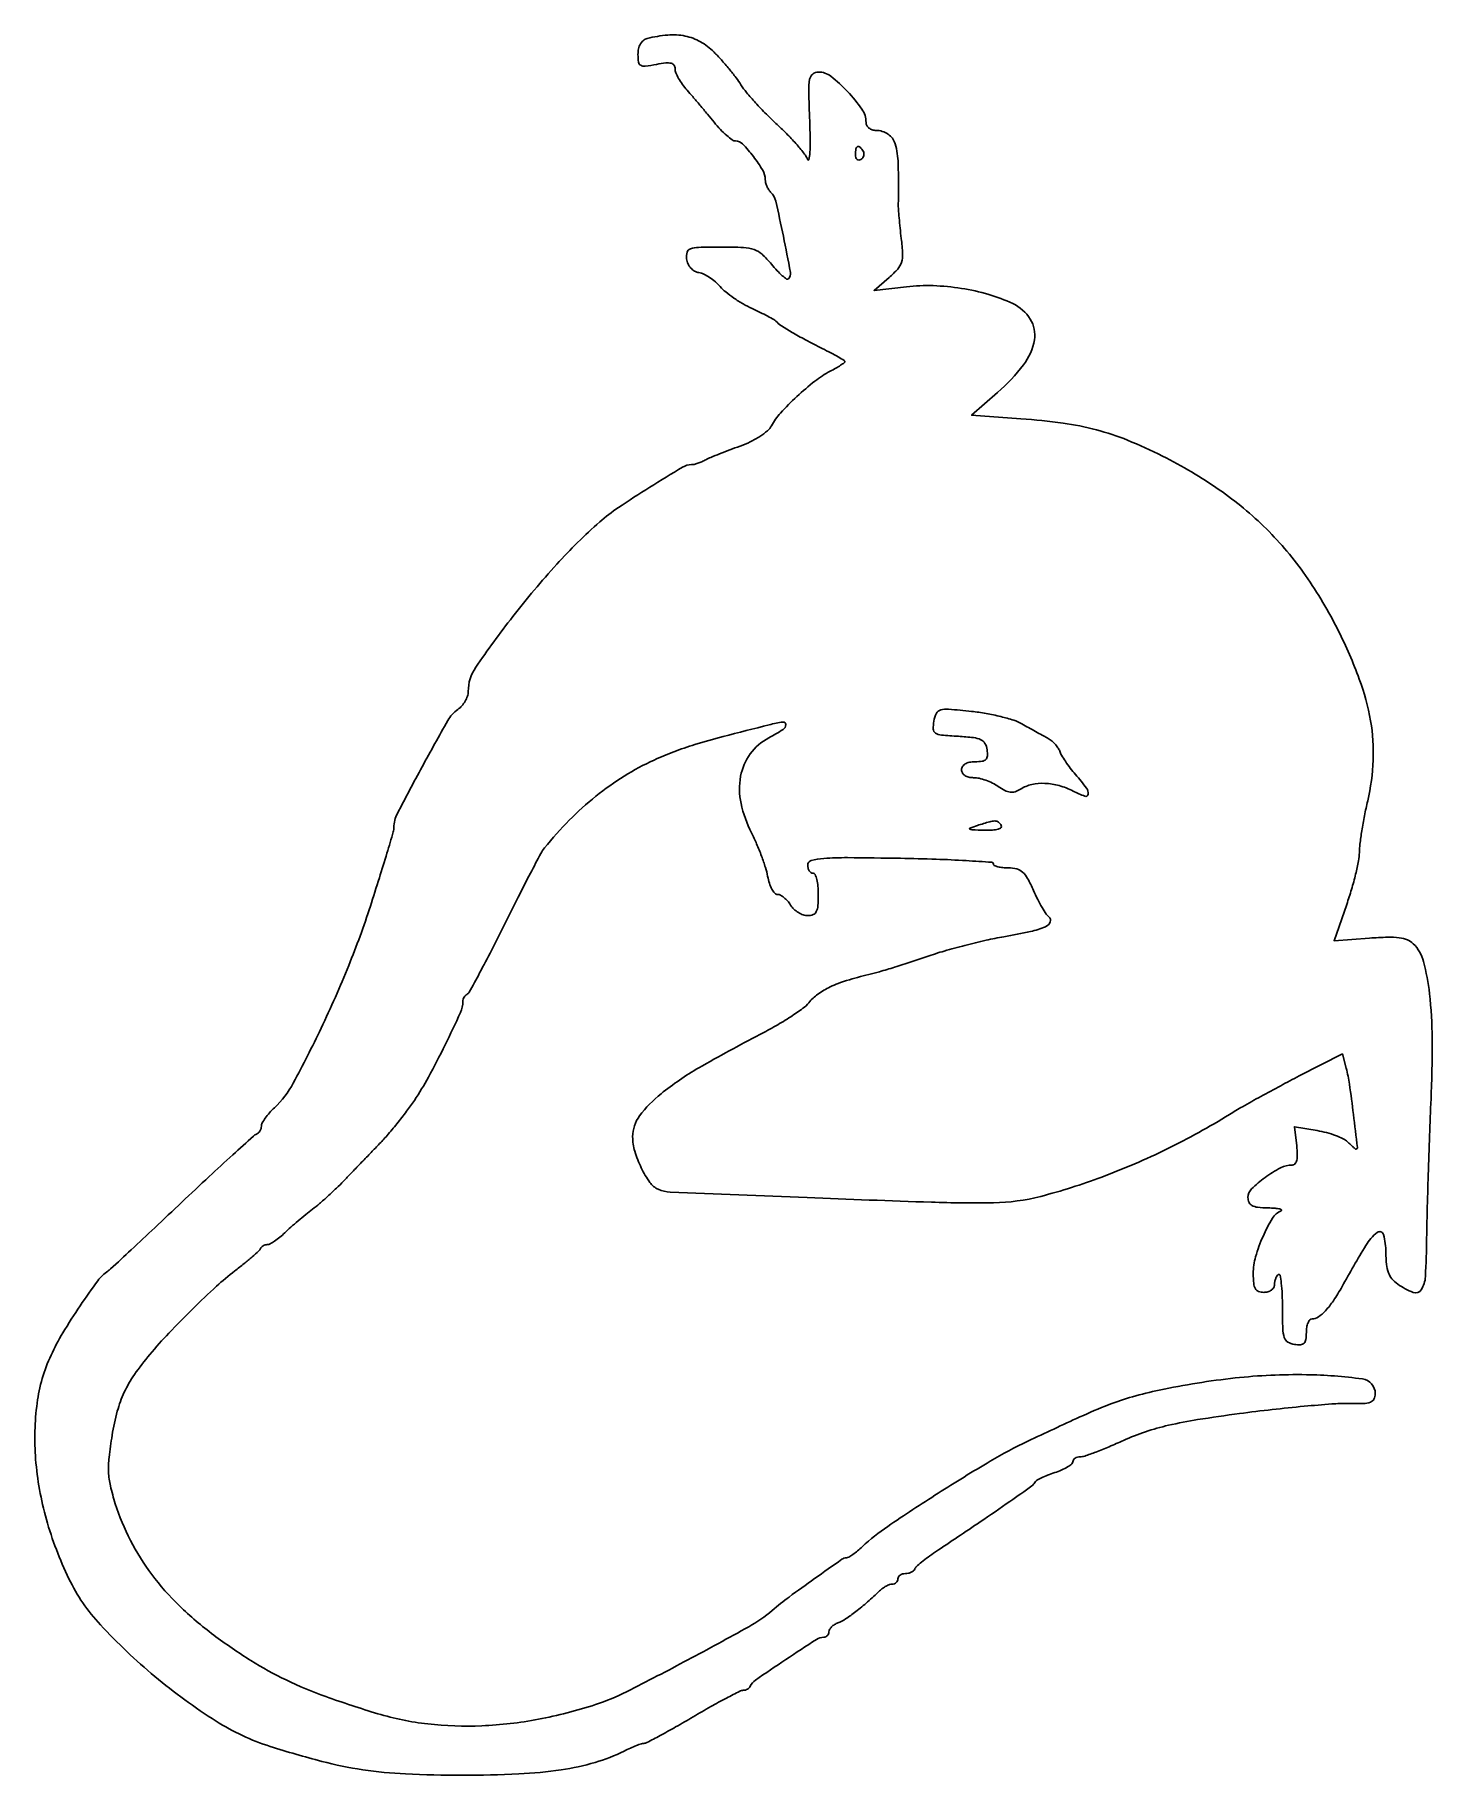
# Model space of a CAD drawing. Extents: x 0 to 264, y 0 to 328.
import ezdxf

# ---------------------------------------------------------------- set-up
doc = ezdxf.new("R2010")
doc.units = 0

msp = doc.modelspace()

# ---------------------------------------------------------------- linework, layer by layer
for points in [[(115.75, 327.310674, 0.105987), (115.025073, 326.945352, 0.091266), (114.46743, 326.297605, 0.078435), (114.117565, 325.401447, 0.053967), (114, 324.315385, 0.037831), (114.110591, 322.855844, 0.235811), (114.530086, 322.261246, 0.155934), (115.3844, 322.102392, 0.014979), (117.5, 322.434022, -0.017364), (119.277221, 322.703934, -0.087921), (120.274131, 322.644653, -0.191631), (120.797845, 322.275919, -0.145685), (121, 321.596835, 0.099043), (121.14863, 320.853863, 0.028934), (121.660938, 319.800674, 0.02784), (122.388858, 318.655593, 0.026586), (123.25, 317.579907, -0.004716), (124.314021, 316.363821, -0.002172), (125.677491, 314.761478, -0.002151), (127.097065, 313.063681, -0.00298), (128.354225, 311.528385, 0.019151), (129.535536, 310.177312, 0.024709), (130.724789, 309.036463, 0.023812), (131.781705, 308.203232, 0.15625), (132.416167, 308, -0.204905), (133.72793, 307.438866, -0.026683), (135.752775, 305.078397, -0.029315), (137.52062, 302.477907, -0.135428), (138, 300.740493, 0.062681), (138.073928, 300.153091, 0.039123), (138.298078, 299.495692, 0.038784), (138.626217, 298.872017, 0.055941), (139.014733, 298.385267, -0.140489), (139.969283, 296.663624, -0.006484), (141.406494, 290.0546, -0.00458), (142.731375, 283.239211, -0.246901), (142.352153, 282.01882, -0.363934), (142.015423, 281.989338, -0.025456), (141.209557, 282.616892, -0.026674), (140.23435, 283.554744, -0.015922), (139.173061, 284.765409, 0.033315), (137.391415, 286.660669, 0.105495), (135.905434, 287.550343, 0.07239), (133.888714, 287.927192, 0.010382), (129.680449, 288.009015, 0.005635), (125.404971, 287.955177, 0.077459), (123.882986, 287.680626, 0.246763), (123.26126, 287.018389, 0.103293), (123.180449, 285.760216, 0.072448), (123.451021, 284.841309, 0.075918), (123.969712, 284.053998, 0.079106), (124.678069, 283.482558, 0.089483), (125.5, 283.189544, -0.072199), (126.408954, 282.900278, -0.03248), (127.5, 282.279647, -0.031306), (128.587298, 281.462098, -0.037059), (129.5, 280.556672, 0.043778), (130.547956, 279.544603, 0.019487), (132.0875, 278.39473, 0.019114), (133.821966, 277.296853, 0.024506), (135.5, 276.429446, -0.006199), (137.068525, 275.690084, -0.008287), (138.471875, 274.978191, -0.006077), (139.624373, 274.351294, -0.081314), (140, 274.052103, 0.064523), (140.952613, 273.239885, 0.011156), (142.970846, 271.989029, 0.010971), (145.592535, 270.520559, 0.006678), (148.75, 268.895624, -0.006425), (150.379093, 268.058282, -0.010151), (151.751563, 267.294304, -0.004497), (152.885756, 266.618702, -0.261897), (153, 266.415553, -0.242589), (152.897683, 266.217077, -0.009299), (152.192187, 265.734181, -0.01483), (151.303897, 265.187147, -0.009704), (150.25, 264.60741, 0.045344), (147.364062, 262.740754, 0.020714), (143.946331, 259.825758, 0.020149), (140.861557, 256.725563, 0.063613), (139.172354, 254.337066, -0.094796), (138.405597, 253.384084, -0.032079), (136.971313, 252.315972, -0.030315), (135.183197, 251.303169, -0.029093), (133.261413, 250.498408, 0.005012), (131.311166, 249.789992, 0.005114), (129.388588, 249.047221, 0.004973), (127.731742, 248.368391, 0.021133), (126.763569, 247.911342, -0.019219), (126.031892, 247.562506, -0.018743), (125.269501, 247.267707, -0.019019), (124.581477, 247.059801, -0.063942), (124.115773, 247, 0.136002), (122.42601, 246.531715, 0.00421), (116.220595, 242.734718, 0.008613), (110.305458, 238.903468, 0.032102), (106.793021, 236.198963, 0.028313), (98.692849, 228.234391, 0.01937), (90.39492, 218.352553, 0.014405), (83.417139, 208.801401, 0.151683), (82, 204.237489, -0.081599), (81.858091, 203.373733, -0.049321), (81.430273, 202.426531, -0.047859), (80.802548, 201.544352, -0.060333), (80.060505, 200.871972, 0.110112), (78.145586, 198.756969, 0.004887), (73.319835, 190.061914, 0.00466), (68.643112, 181.242606, 0.117996), (67.990588, 178.614353, -0.069401), (67.871341, 177.809147, -0.001358), (66.681436, 173.797145, -0.00323), (65.246977, 169.118499, -0.002158), (63.547117, 163.780181, -0.018456), (59.468894, 152.590407, -0.014527), (54.261497, 140.785865, -0.012492), (49.018624, 130.45157, -0.079546), (45.454524, 125.794562, 0.022934), (44.526898, 124.830488, 0.026697), (43.740344, 123.831319, 0.027183), (43.175552, 122.928771, 0.123115), (43.017277, 122.333333, -0.069), (42.944856, 121.862408, -0.062453), (42.74611, 121.411458, -0.066001), (42.456846, 121.047593, -0.101805), (42.118418, 120.833333, 0.09363), (41.513649, 120.464035, 0.000867), (37.612793, 116.926042, 0.0029), (33.148366, 112.815173, 0.001867), (28.018087, 108, -0.000754), (22.897876, 103.172797, -0.00117), (18.46425, 99.025, -0.000332), (14.594045, 95.426051, -0.038957), (14.05689, 95, 0.086003), (12.182982, 93.203659, 0.010168), (8.84415, 88.473118, 0.013148), (5.580252, 83.358275, 0.026874), (3.349166, 79.154684, 0.075781), (0.727678, 70.138124, 0.052921), (0.452721, 59.534489, 0.048838), (2.483652, 48.207641, 0.0437), (6.71802, 37.038117, 0.074831), (12.657494, 28.339409, 0.031955), (22.90999, 18.625373, 0.032022), (34.480883, 10.179533, 0.064874), (44.677995, 5.417016, 0.012967), (54.386657, 2.610105, 0.026723), (62.129594, 1.023813, 0.025833), (70.161971, 0.242351, 0.011333), (80.853248, 0, 0.01122), (91.534079, 0.239698, 0.025764), (99.53804, 1.013626, 0.033581), (105.90635, 2.404631, 0.045134), (111.403638, 4.551978, -0.010285), (112.575161, 5.106418, -0.012549), (113.693939, 5.574644, -0.011106), (114.646978, 5.921513, -0.081894), (115.122959, 6, 0.121475), (115.684883, 6.138564, 0.002658), (118.185681, 7.46875, 0.005905), (121.100757, 9.083933, 0.003935), (124.40382, 11, -0.004732), (127.718694, 12.91586, -0.006955), (130.670864, 14.53125, -0.003623), (133.188856, 15.840629, -0.118622), (133.851166, 16, 0.069492), (134.25156, 16.055919, 0.060233), (134.642738, 16.220313, 0.062918), (134.96627, 16.463129, 0.096061), (135.166667, 16.75, -0.138453), (136.129215, 17.908251, -0.003479), (141.850228, 21.782872, -0.003367), (147.637723, 25.587995, -0.144717), (149.031394, 26, 0.105642), (149.400965, 26.078966, 0.099267), (149.715472, 26.302969, 0.09626), (149.926287, 26.637669, 0.092805), (150, 27.031385, -0.137199), (150.123809, 27.474094, -0.061579), (150.501325, 27.952177, -0.05432), (151.053815, 28.390668, -0.04902), (151.706639, 28.717668, 0.055293), (153.115517, 29.445569, 0.016888), (155.069001, 30.843505, 0.015771), (157.279345, 32.654593, 0.012382), (159.561593, 34.75, -0.036737), (160.136404, 35.228354, -0.033701), (160.791307, 35.632813, -0.035406), (161.426361, 35.912678, -0.08629), (161.928571, 36, 0.09221), (162.337584, 36.076077, 0.096076), (162.685268, 36.29375, 0.099376), (162.917947, 36.618459, 0.106313), (163, 37, -0.140362), (163.109202, 37.381338, -0.099913), (163.416146, 37.70625, -0.085122), (163.8752, 37.925077, -0.068857), (164.416667, 38, 0.055516), (164.983239, 38.063102, 0.057463), (165.515104, 38.249231, 0.063772), (165.935042, 38.523645, 0.123184), (166.166667, 38.848445, -0.114868), (166.479388, 39.302539, -0.012088), (167.459406, 40.153116, -0.014452), (168.696605, 41.116747, -0.011113), (170.099396, 42.098445, 0.001344), (178.51079, 47.743349, 0.004195), (184.130066, 51.605424, 0.002049), (188.260397, 54.520773, 0.132351), (188.814588, 55.193764, -0.157483), (189.114933, 55.52394, -0.016702), (190.045918, 56.016785, -0.019317), (191.225881, 56.536446, -0.014362), (192.564588, 57.021316, 0.022678), (193.880486, 57.522826, 0.032481), (194.990848, 58.093023, 0.033846), (195.795312, 58.651707, 0.227854), (196, 59.077552, -0.145973), (196.104935, 59.429325, -0.099219), (196.399995, 59.729031, -0.083191), (196.841141, 59.93104, -0.06595), (197.361685, 60, 0.083501), (198.213896, 60.143321, 0.007001), (200.322195, 60.906308, 0.009164), (202.8224, 61.903655, 0.006952), (205.527864, 63.085305, -0.02544), (209.664682, 64.712839, -0.024052), (214.022958, 65.946578, -0.017819), (219.51376, 67.01471, -0.006361), (227.416179, 68.158768, -0.004638), (233.576019, 68.912615, -0.004963), (239.611315, 69.533852, -0.004719), (244.806901, 69.967167, -0.023156), (247.75, 70.048026, 0.010382), (250.722035, 70.053752, 0.079432), (252.091136, 70.304611, 0.19173), (252.754209, 70.884546, 0.118885), (253, 71.903665, 0.375191), (250.574247, 74.681295, 0.029664), (240.005239, 75.48326, 0.031301), (226.577745, 74.863032, 0.025081), (212.283229, 72.572455, 0.016591), (207.203002, 71.317271, 0.023728), (202.801407, 69.844705, 0.014976), (197.287339, 67.511811, 0.002916), (187.5, 62.951569, 0.023312), (180.425997, 59.192266, 0.008052), (170.564053, 53.129723, 0.007169), (161.083559, 46.896297, 0.039135), (156.291813, 43.06717, -0.015888), (155.388322, 42.273702, -0.019887), (154.499686, 41.599404, -0.018467), (153.724564, 41.099933, -0.126123), (153.291813, 40.973355, 0.145372), (152.42897, 40.685157, 0.001588), (147.303915, 37.070592, 0.005441), (142.503282, 33.582754, 0.016153), (139.3177, 31.051177, -0.048958), (134.891804, 27.98434, -0.004725), (123.39511, 21.723389, -0.005351), (111.843614, 15.731169, -0.037748), (106, 13.312945, -0.032474), (95.222433, 10.538229, -0.036265), (84.567568, 9.31226, -0.038151), (74.370628, 9.661171, -0.045651), (64.959037, 11.585723, -0.01277), (55.165385, 14.814772, -0.025719), (47.662336, 17.946849, -0.028513), (41.033305, 21.601827, -0.020191), (34.025014, 26.409568, -0.031901), (27.556134, 31.91857, -0.039668), (22.334712, 37.844424, -0.041727), (18.324726, 44.246319, -0.042743), (15.470642, 51.174909, -0.019136), (14.54844, 54.54577, -0.045664), (14.193004, 57.114153, -0.040309), (14.288289, 59.889187, -0.012193), (14.873946, 64.066738, -0.0245), (15.851703, 68.59496, -0.043823), (17.153568, 72.169862, -0.043044), (19.076078, 75.505396, -0.022744), (21.985754, 79.298277, -0.014728), (25.583184, 83.323653, -0.008834), (30.076488, 87.8982, -0.008762), (34.550538, 92.143474, -0.021924), (38, 95.035984, 0.006519), (39.748073, 96.412384, 0.009035), (41.276042, 97.694436, 0.006116), (42.516539, 98.801028, 0.104271), (42.833333, 99.242561, -0.093926), (43.032318, 99.53225, -0.063217), (43.351373, 99.777502, -0.060918), (43.73606, 99.943511, -0.07155), (44.128788, 100, 0.127481), (44.641745, 100.132945, 0.02226), (45.499641, 100.660938, 0.022901), (46.472836, 101.388569, 0.018778), (47.444459, 102.25, -0.009607), (48.550659, 103.267581, -0.005246), (49.944134, 104.475013, -0.005226), (51.386294, 105.672684, -0.008282), (52.649005, 106.664939, 0.014585), (53.955613, 107.718592, 0.007354), (55.54377, 109.118576, 0.007296), (57.143651, 110.614432, 0.010757), (58.5, 111.97762, -0.001039), (59.906222, 113.446966, -0.000533), (61.675306, 115.283863, -0.000529), (63.501154, 117.171656, -0.000798), (65.096785, 118.812681, 0.015192), (66.701653, 120.561197, 0.008349), (68.563248, 122.791618, 0.008316), (70.378395, 125.119921, 0.013167), (71.846707, 127.180062, 0.023966), (74.495956, 131.550375, 0.010187), (77.638133, 137.635407, 0.00601), (80.539345, 143.730281, 0.108486), (81, 145.828411, -0.068019), (81.055911, 146.237506, -0.059861), (81.220313, 146.636054, -0.062861), (81.463109, 146.964636, -0.097972), (81.75, 147.166667, 0.164512), (82.183953, 147.566363, 0.001747), (84.155787, 151.202787, 0.005311), (86.384532, 155.455178, 0.003401), (88.88672, 160.438566, -0.002481), (91.414418, 165.495928, -0.003484), (93.724367, 169.982963, -0.002074), (95.711024, 173.738824, -0.04672), (96.38672, 174.761081, -0.025668), (101.05437, 179.98988, -0.028621), (106.074933, 184.51451, -0.029599), (111.412224, 188.301387, -0.031983), (117.026834, 191.324755, -0.01741), (120.756973, 192.880755, -0.015835), (124.705266, 194.227469, -0.010232), (130.035742, 195.740569, -0.002597), (138.75, 197.974278, -0.025134), (141.334598, 198.486032, -0.470057), (141.875521, 197.998432, -0.24686), (141.342571, 197.07972, -0.016775), (138.647353, 195.509422, 0.111763), (135.165916, 192.47684, 0.113604), (133.355536, 188.258019, 0.097894), (133.437526, 183.150165, 0.064446), (135.403261, 177.591908, -0.015594), (136.3705, 175.523752, -0.012366), (137.289167, 173.233967, -0.012553), (138.035775, 171.066323, -0.030298), (138.448574, 169.42243, 0.032306), (138.783258, 168.111897, 0.045615), (139.258677, 167.005339, 0.054514), (139.79363, 166.233181, 0.217327), (140.304766, 166, -0.124409), (140.858668, 165.860013, -0.04676), (141.529153, 165.4125, -0.042676), (142.200284, 164.765238, -0.04001), (142.767927, 164, 0.063621), (143.39336, 163.234941, 0.051408), (144.235059, 162.5875, 0.053089), (145.154347, 162.146968, 0.085407), (146.008474, 162, 0.095923), (147.024083, 162.196651, 0.183603), (147.62553, 162.752127, 0.098385), (147.925166, 163.8527, 0.01742), (148, 166, 0.023598), (147.92761, 167.532944, 0.037669), (147.70625, 168.825, 0.04382), (147.387127, 169.748945, 0.295869), (147, 170, -0.153107), (146.618624, 170.119586, -0.098082), (146.29375, 170.456268, -0.080734), (146.074559, 170.959353, -0.062525), (146, 171.553253, -0.341435), (146.652493, 172.397377, -0.045878), (149.017568, 172.786351, -0.019806), (153.519049, 172.929133, -0.002358), (163.498188, 172.803253, -0.004015), (170.207843, 172.633062, -0.006681), (175.856816, 172.368768, -0.001787), (180.70825, 172.059376, -0.39395), (180.998188, 171.75, 0.288473), (181.18162, 171.460077, 0.046949), (181.836105, 171.220313, 0.039484), (182.756558, 171.054337, 0.024874), (183.848126, 171, -0.062615), (185.411684, 170.803424, -0.121255), (186.515786, 170.212429, -0.085361), (187.456274, 169.019676, -0.020511), (188.570525, 166.75, 0.012764), (189.362828, 165.070859, 0.015462), (190.193633, 163.540357, 0.014115), (190.961913, 162.305274, 0.09497), (191.46404, 161.791641, -0.356985), (191.73407, 160.844294, -0.188189), (190.817252, 159.917747, -0.051167), (187.99723, 158.994462, -0.011322), (183, 158.025535, 0.012931), (179.620916, 157.359066, 0.007775), (175.646875, 156.402779, 0.007783), (171.72219, 155.328163, 0.01346), (168.5, 154.296921, -0.004987), (165.526717, 153.289495, -0.00429), (162.38125, 152.288395, -0.004323), (159.510881, 151.429012, -0.012425), (157.5, 150.899646, 0.016442), (153.336925, 149.76788, 0.035275), (150.234869, 148.568833, 0.04582), (147.921934, 147.210725, 0.067802), (146.216106, 145.596184, -0.066458), (145.103919, 144.537856, -0.012708), (142.800981, 142.954019, -0.013344), (139.99716, 141.233615, -0.011929), (137, 139.596994, 0.011588), (125.46669, 133.309344, 0.038588), (118.346877, 128.444228, 0.063155), (114.310128, 124.26511, 0.161874), (113, 120.324404, 0.073259), (113.40163, 117.59794, 0.04037), (114.632903, 114.453402, 0.039713), (116.249521, 111.71497, 0.13821), (117.827236, 110.430121, 0.092012), (120.085277, 109.912698, 0.000375), (145.905918, 108.853419, 0.001793), (169.308052, 107.994973, 0.011879), (181, 107.885964, 0.060054), (189.933958, 109.093953, 0.025826), (201.421428, 112.723133, 0.024429), (213.761875, 118.035256, 0.024575), (225.5, 124.516229, -0.008717), (227.98272, 125.991593, -0.003504), (231.424583, 127.924704, -0.003466), (235.161919, 129.955755, -0.004379), (238.647515, 131.779746), (246.795031, 135.952798), (247.516839, 133.226399, -0.029192), (248.125878, 130.22874, -0.005187), (248.877994, 124.551028, -0.001045), (249.628463, 118.286918, -0.448956), (249.373331, 118, -0.171861), (249.231379, 118.050277, -0.006918), (248.805269, 118.40529, -0.011449), (248.308528, 118.851052, -0.007785), (247.763145, 119.379712, 0.083658), (246.947587, 119.960066, 0.024221), (245.521547, 120.568221, 0.023626), (243.822279, 121.107741, 0.02321), (242.069641, 121.488234), (237.755849, 122.217045), (238.177124, 118.608522, -0.021617), (238.294958, 116.997021, -0.063438), (238.187454, 115.891535, -0.116645), (237.869066, 115.242209, -0.22432), (237.356359, 115, 0.120225), (235.138357, 114.45886, 0.037985), (232.218959, 112.650686, 0.035591), (229.674155, 110.500159, 0.202195), (229, 108.901224, 0.1047), (229.199354, 107.959631, 0.168489), (229.753484, 107.366149, 0.095711), (230.820216, 107.042015, 0.020778), (232.75, 106.921053, -0.013177), (234.1112, 106.856482, -0.040342), (235.023396, 106.714515, -0.194708), (235.286834, 106.526588, -0.469281), (235.223264, 106.328807, 0.162225), (233.613356, 104.962002, 0.032053), (231.837083, 101.559691, 0.034662), (230.446025, 97.722392, 0.069733), (230, 94.539838, 0.022018), (230.081513, 92.689637, 0.106962), (230.391249, 91.69248, 0.177899), (230.995767, 91.17874, 0.088299), (232, 91, 0.070352), (232.764357, 91.108083, 0.086062), (233.4125, 91.423289, 0.100183), (233.845833, 91.891481, 0.137622), (234, 92.440983, -0.047334), (234.055564, 93.0266, -0.046506), (234.220313, 93.594947, -0.05041), (234.462358, 94.064656, -0.110524), (234.75, 94.345862, -0.525271), (235.045159, 94.216387, -0.017386), (235.279687, 92.718618, -0.01954), (235.446553, 90.675244, -0.010602), (235.5, 88.154879, 0.007307), (235.558577, 84.146728, 0.070828), (235.846529, 82.475722, 0.178625), (236.512885, 81.626966, 0.103014), (237.75, 81.180449, 0.049221), (238.908861, 81.130915, 0.18449), (239.56218, 81.423078, 0.161847), (239.904822, 82.106925, 0.03591), (240, 83.430449, -0.039799), (240.07844, 84.414341, -0.059053), (240.314732, 85.245194, -0.077666), (240.661401, 85.810535, -0.21987), (241.071429, 86, 0.151812), (242.261699, 86.369919, 0.054881), (243.617031, 87.540291, 0.040597), (245.109273, 89.432766, 0.019111), (246.733491, 92.091883, -0.006769), (251.22093, 99.863415, -0.093337), (253.363293, 102.289745, -0.537969), (254.564488, 101.883963, -0.064564), (255, 98.525319, 0.02375), (255.10754, 96.262626, 0.065462), (255.464148, 94.709689, 0.085549), (256.13938, 93.549662, 0.065584), (257.222506, 92.556704, 0.06026), (260.144183, 90.995917, 0.359501), (261.666914, 91.500469, 0.128257), (262.445838, 93.970442, 0.009095), (262.680128, 101.25, -0.003121), (262.782039, 106.28792, -0.001253), (262.981657, 113.175219, -0.00124), (263.23373, 120.594454, -0.001568), (263.505325, 127.452872, 0.011669), (263.725723, 138.824314, 0.027539), (263.225688, 147.286631, 0.036107), (262.083362, 153.348238, 0.132504), (260.153734, 156.703408, 0.103), (259.051289, 157.425888, 0.061829), (257.529631, 157.816613, 0.03859), (255.321108, 157.928686, 0.011248), (251.91826, 157.762039), (245.220628, 157.282826), (247.610314, 164.122632, 0.012027), (248.525075, 166.958138, 0.012189), (249.29803, 169.821784, 0.012053), (249.848951, 172.342733, 0.047799), (250, 173.919166, -0.031679), (250.099828, 175.493197, -0.00833), (250.46078, 177.994201, -0.008424), (250.968141, 180.833244, -0.008549), (251.568614, 183.639624, 0.046905), (252.60331, 191.306511, 0.052906), (252.118449, 198.720065, 0.046615), (249.986624, 206.600855, 0.025997), (246.02641, 215.72922, 0.037633), (239.843456, 226.125258, 0.044322), (232.464197, 234.879802, 0.043814), (223.580937, 242.275583, 0.035407), (212.905849, 248.615518, 0.019932), (206.286954, 251.613346, 0.032099), (200.414792, 253.56743, 0.030491), (194.129111, 254.816132, 0.015958), (186.190672, 255.638525), (176.881344, 256.30354), (181.800786, 260.606949, 0.049244), (186.666837, 265.791864, 0.122302), (188.736174, 270.528637, 0.18546), (187.949968, 274.441863, 0.141612), (184.65065, 277.361488, 0.040261), (180.12302, 279.079084, 0.03126), (174.978036, 280.227484, 0.030923), (169.660307, 280.735707, 0.036545), (164.612987, 280.535724), (158.50865, 279.845097), (161.364819, 282.29933, 0.03234), (162.963324, 283.863402, 0.108122), (163.683217, 285.131812, 0.088017), (163.884148, 286.727876, 0.017181), (163.638002, 289.626781, -0.003737), (163.416611, 291.6025, -0.004179), (163.233476, 293.509117, -0.003855), (163.103608, 295.135293, -0.022088), (163.079552, 296, 0.009586), (163.057711, 303.758135, 0.067502), (162.469475, 307.47915, 0.171545), (161.136912, 309.301542, 0.151044), (158.877555, 310, -0.077771), (158.160296, 310.112243, -0.090216), (157.551532, 310.437267, -0.10078), (157.144561, 310.920866, -0.125321), (157, 311.488569, 0.152114), (156.224319, 313.979247, 0.038356), (153.520958, 317.318828, 0.037925), (150.359361, 320.192957, 0.167026), (148.010836, 321, 0.174979), (146.938166, 320.612754, 0.177601), (146.368383, 319.632118, 0.04936), (146.203061, 317.466168, 0.003985), (146.377066, 311.75, -0.006737), (146.462345, 308.329662, -0.016344), (146.408728, 305.804688, -0.038808), (146.238657, 304.518777, -0.750471), (145.985789, 304.5, 0.075914), (145.40119, 305.547958, 0.014023), (143.992621, 307.260093, 0.01476), (142.214203, 309.184511, 0.012974), (140.249052, 311.087552, -0.011649), (138.203906, 313.057587, -0.010591), (136.185284, 315.183042, -0.010669), (134.46107, 317.160444, -0.033293), (133.422275, 318.587552, 0.021604), (132.489396, 319.934175, 0.01009), (131.172404, 321.599156, 0.009975), (129.718466, 323.292918, 0.013763), (128.342348, 324.75, 0.067529), (125.776073, 326.707338, 0.079195), (122.913186, 327.780613, 0.071243), (119.616079, 327.973288, 0.042961)], [(156.457295, 306.069098, -0.108373), (156.598899, 305.665803, -0.099685), (156.565079, 305.22714, -0.095498), (156.360589, 304.820631, -0.090427), (156.016312, 304.510081, -0.136093), (155.63036, 304.397824, -0.190788), (155.298542, 304.524436, -0.140899), (155.074611, 304.890269, -0.067432), (155, 305.440983, -0.039415), (155.085158, 306.519563, -0.25701), (155.407182, 306.933879, -0.315493), (155.86686, 306.838655, -0.050477)], [(186.374572, 198.144861, 0.001945), (187.613146, 197.442517, 0.001537), (188.958324, 196.692055, 0.001554), (190.211407, 196.003094, 0.003863), (191.133692, 195.508945, -0.045408), (191.890668, 195.018504, -0.036657), (192.60708, 194.365759, -0.03794), (193.182067, 193.658696, -0.074135), (193.503095, 193.008945, 0.056635), (193.84998, 192.240542, 0.014571), (194.581668, 191.08975, 0.014643), (195.499062, 189.817571, 0.014416), (196.493974, 188.594461, -0.014885), (198.574911, 186.031322, -0.20105), (198.873482, 184.887627, -0.476497), (198.245641, 184.511275, -0.031991), (196.04966, 185.47432, 0.051), (193.401239, 186.517843, 0.059064), (190.724699, 186.937254, 0.064345), (188.232524, 186.709666, 0.084869), (186.125187, 185.846108, -0.058998), (185.08937, 185.357975, -0.11064), (184.172917, 185.264038, -0.09173), (183.190125, 185.569332, -0.031729), (181.91625, 186.346108, 0.038513), (180.845343, 186.979374, 0.028645), (179.579594, 187.514169, 0.029235), (178.319794, 187.881938, 0.056455), (177.277494, 188, -0.056316), (176.356704, 188.10404, -0.089584), (175.629582, 188.414655, -0.112487), (175.166934, 188.897197, -0.135908), (175, 189.5, -0.142107), (175.181212, 190.124714, -0.120011), (175.678258, 190.60406, -0.08757), (176.487653, 190.902909, -0.044781), (177.569551, 191, 0.03591), (178.893075, 191.095178, 0.161847), (179.576922, 191.43782, 0.18449), (179.869085, 192.091139, 0.049221), (179.819551, 193.25, 0.090753), (179.419536, 194.448692, 0.158433), (178.663087, 195.158278, 0.082298), (177.256329, 195.555138, 0.013143), (174.397683, 195.797138, -0.008795), (171.203819, 196.039566, -0.115581), (170.087056, 196.413978, -0.251841), (169.664326, 197.145922, -0.054857), (169.783744, 198.649064, -0.06685), (170.28151, 200.139214, -0.218479), (171.067018, 200.780571, -0.0848), (172.568597, 200.909, -0.005657), (176.886062, 200.496787, -0.017644), (179.629073, 200.105242, -0.016478), (182.401561, 199.514245, -0.016714), (184.82731, 198.82616, -0.052526)], [(182.5, 179, -0.355675), (182.448539, 178.60598, -0.12121), (181.909706, 178.300149, -0.055012), (180.839653, 178.121879, -0.020336), (179.309017, 178.09968, -0.002862), (176.987776, 178.173726, -0.142163), (176.556333, 178.316723, -0.610565), (176.582128, 178.517161, -0.009143), (178, 179, -0.007175), (180.303122, 179.701314, -0.070425), (181.30597, 179.843269, -0.167243), (181.939609, 179.625227, -0.088829)]]:
    msp.add_lwpolyline(points, format="xyb", close=True)

doc.saveas('drawing.dxf')
